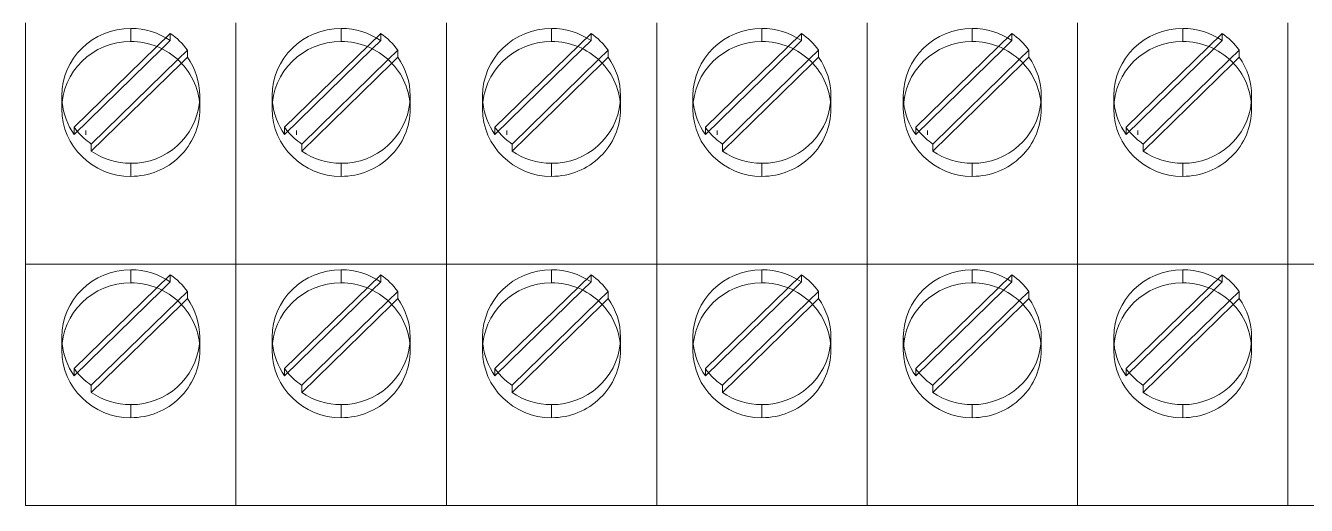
# Model space of a CAD drawing. Header units: millimetres. Extents: x 1359 to 3577, y 1336 to 3557.
# Drawn here: x 2925.05 to 2962.19, y 2481.56 to 2495.47 of the extents above; entities that cross this region are included whole.
import ezdxf

# ---------------------------------------------------------------- set-up
doc = ezdxf.new("R2010")
doc.units = ezdxf.units.MM
doc.layers.add('000-PI-Oprema', color=30, linetype='Continuous', lineweight=5)

msp = doc.modelspace()

# ---------------------------------------------------------------- linework, layer by layer
at = {"layer": '000-PI-Oprema', "color": 0, "linetype": 'ByBlock', "lineweight": 0}
for p, q in [((2925.052, 2495.012), (2925.052, 2495.556)), ((2925.052, 2495.012), (2925.052, 2495.556)), ((2928.102, 2495.391), (2928.102, 2495.012)), ((2931.152, 2495.012), (2931.152, 2495.556)), ((2931.152, 2495.012), (2931.152, 2495.556)), ((2931.152, 2495.012), (2931.152, 2495.556)), ((2931.152, 2495.012), (2931.152, 2495.556)), ((2934.202, 2495.391), (2934.202, 2495.012)), ((2937.252, 2495.012), (2937.252, 2495.556)), ((2937.252, 2495.012), (2937.252, 2495.556)), ((2937.252, 2495.012), (2937.252, 2495.556)), ((2937.252, 2495.012), (2937.252, 2495.556)), ((2940.302, 2495.391), (2940.302, 2495.012)), ((2943.352, 2495.012), (2943.352, 2495.556)), ((2943.352, 2495.012), (2943.352, 2495.556)), ((2943.352, 2495.012), (2943.352, 2495.556)), ((2943.352, 2495.012), (2943.352, 2495.556)), ((2946.402, 2495.391), (2946.402, 2495.012)), ((2949.452, 2495.012), (2949.452, 2495.556)), ((2949.452, 2495.012), (2949.452, 2495.556)), ((2949.452, 2495.012), (2949.452, 2495.556)), ((2949.452, 2495.012), (2949.452, 2495.556)), ((2952.502, 2495.391), (2952.502, 2495.012)), ((2955.552, 2495.012), (2955.552, 2495.556)), ((2955.552, 2495.012), (2955.552, 2495.556)), ((2955.552, 2495.012), (2955.552, 2495.556)), ((2955.552, 2495.012), (2955.552, 2495.556)), ((2958.602, 2495.391), (2958.602, 2495.012)), ((2961.652, 2495.012), (2961.652, 2495.556)), ((2961.652, 2495.012), (2961.652, 2495.556)), ((2961.652, 2495.012), (2961.652, 2495.556)), ((2961.652, 2495.012), (2961.652, 2495.556)), ((2925.052, 2488.556), (2925.052, 2495.012)), ((2925.052, 2488.556), (2925.052, 2495.012)), ((2926.462, 2492.523), (2929.247, 2495.247)), ((2929.004, 2494.802), (2929.247, 2495.039)), ((2929.247, 2495.247), (2929.247, 2495.039)), ((2931.152, 2488.556), (2931.152, 2495.012)), ((2931.152, 2488.556), (2931.152, 2495.012)), ((2931.152, 2488.556), (2931.152, 2495.012)), ((2931.152, 2488.556), (2931.152, 2495.012)), ((2932.562, 2492.523), (2935.347, 2495.247)), ((2935.104, 2494.802), (2935.347, 2495.039)), ((2935.347, 2495.247), (2935.347, 2495.039)), ((2937.252, 2488.556), (2937.252, 2495.012)), ((2937.252, 2488.556), (2937.252, 2495.012)), ((2937.252, 2488.556), (2937.252, 2495.012)), ((2937.252, 2488.556), (2937.252, 2495.012)), ((2938.662, 2492.523), (2941.447, 2495.247)), ((2941.204, 2494.802), (2941.447, 2495.039)), ((2941.447, 2495.247), (2941.447, 2495.039)), ((2943.352, 2488.556), (2943.352, 2495.012)), ((2943.352, 2488.556), (2943.352, 2495.012)), ((2943.352, 2488.556), (2943.352, 2495.012)), ((2943.352, 2488.556), (2943.352, 2495.012)), ((2944.762, 2492.523), (2947.547, 2495.247)), ((2947.304, 2494.802), (2947.547, 2495.039)), ((2947.547, 2495.247), (2947.547, 2495.039)), ((2949.452, 2488.556), (2949.452, 2495.012)), ((2949.452, 2488.556), (2949.452, 2495.012)), ((2949.452, 2488.556), (2949.452, 2495.012)), ((2949.452, 2488.556), (2949.452, 2495.012)), ((2950.862, 2492.523), (2953.647, 2495.247)), ((2953.404, 2494.802), (2953.647, 2495.039)), ((2953.647, 2495.247), (2953.647, 2495.039)), ((2955.552, 2488.556), (2955.552, 2495.012)), ((2955.552, 2488.556), (2955.552, 2495.012)), ((2955.552, 2488.556), (2955.552, 2495.012)), ((2955.552, 2488.556), (2955.552, 2495.012)), ((2956.962, 2492.523), (2959.747, 2495.247)), ((2959.504, 2494.802), (2959.747, 2495.039)), ((2959.747, 2495.247), (2959.747, 2495.039)), ((2961.652, 2488.556), (2961.652, 2495.012)), ((2961.652, 2488.556), (2961.652, 2495.012)), ((2961.652, 2488.556), (2961.652, 2495.012)), ((2961.652, 2488.556), (2961.652, 2495.012)), ((2926.462, 2492.315), (2929.004, 2494.802)), ((2929.742, 2494.763), (2929.462, 2494.49)), ((2929.742, 2494.555), (2929.569, 2494.386)), ((2929.742, 2494.763), (2929.742, 2494.555)), ((2932.562, 2492.315), (2935.104, 2494.802)), ((2935.842, 2494.763), (2935.562, 2494.49)), ((2935.842, 2494.555), (2935.669, 2494.386)), ((2935.842, 2494.763), (2935.842, 2494.555)), ((2938.662, 2492.315), (2941.204, 2494.802)), ((2941.942, 2494.763), (2941.662, 2494.49)), ((2941.942, 2494.555), (2941.769, 2494.386)), ((2941.942, 2494.763), (2941.942, 2494.555)), ((2944.762, 2492.315), (2947.304, 2494.802)), ((2948.042, 2494.763), (2947.762, 2494.49)), ((2948.042, 2494.555), (2947.869, 2494.386)), ((2948.042, 2494.763), (2948.042, 2494.555)), ((2950.862, 2492.315), (2953.404, 2494.802)), ((2954.142, 2494.763), (2953.862, 2494.49)), ((2954.142, 2494.555), (2953.969, 2494.386)), ((2954.142, 2494.763), (2954.142, 2494.555)), ((2956.962, 2492.315), (2959.504, 2494.802)), ((2960.242, 2494.763), (2959.962, 2494.49)), ((2960.242, 2494.555), (2960.069, 2494.386)), ((2960.242, 2494.763), (2960.242, 2494.555)), ((2929.462, 2494.49), (2926.957, 2492.039)), ((2929.569, 2494.386), (2926.957, 2491.831)), ((2935.562, 2494.49), (2933.057, 2492.039)), ((2935.669, 2494.386), (2933.057, 2491.831)), ((2941.662, 2494.49), (2939.157, 2492.039)), ((2941.769, 2494.386), (2939.157, 2491.831)), ((2947.762, 2494.49), (2945.257, 2492.039)), ((2947.869, 2494.386), (2945.257, 2491.831)), ((2953.862, 2494.49), (2951.357, 2492.039)), ((2953.969, 2494.386), (2951.357, 2491.831)), ((2959.962, 2494.49), (2957.457, 2492.039)), ((2960.069, 2494.386), (2957.457, 2491.831)), ((2926.102, 2493.056), (2926.102, 2493.435)), ((2930.102, 2493.056), (2930.102, 2493.435)), ((2932.202, 2493.056), (2932.202, 2493.435)), ((2936.202, 2493.056), (2936.202, 2493.435)), ((2938.302, 2493.056), (2938.302, 2493.435)), ((2942.302, 2493.056), (2942.302, 2493.435)), ((2944.402, 2493.056), (2944.402, 2493.435)), ((2948.402, 2493.056), (2948.402, 2493.435)), ((2950.502, 2493.056), (2950.502, 2493.435)), ((2954.502, 2493.056), (2954.502, 2493.435)), ((2956.602, 2493.056), (2956.602, 2493.435)), ((2960.602, 2493.056), (2960.602, 2493.435)), ((2926.462, 2492.523), (2926.462, 2492.315)), ((2926.802, 2492.302), (2926.802, 2492.43)), ((2932.562, 2492.523), (2932.562, 2492.315)), ((2932.902, 2492.302), (2932.902, 2492.43)), ((2938.662, 2492.523), (2938.662, 2492.315)), ((2939.002, 2492.302), (2939.002, 2492.43)), ((2944.762, 2492.523), (2944.762, 2492.315)), ((2945.102, 2492.302), (2945.102, 2492.43)), ((2950.862, 2492.523), (2950.862, 2492.315)), ((2951.202, 2492.302), (2951.202, 2492.43)), ((2956.962, 2492.523), (2956.962, 2492.315)), ((2957.302, 2492.302), (2957.302, 2492.43)), ((2926.957, 2492.039), (2926.957, 2491.831)), ((2933.057, 2492.039), (2933.057, 2491.831)), ((2939.157, 2492.039), (2939.157, 2491.831)), ((2945.257, 2492.039), (2945.257, 2491.831)), ((2951.357, 2492.039), (2951.357, 2491.831)), ((2957.457, 2492.039), (2957.457, 2491.831)), ((2928.102, 2491.479), (2928.102, 2491.099)), ((2934.202, 2491.479), (2934.202, 2491.099)), ((2940.302, 2491.479), (2940.302, 2491.099)), ((2946.402, 2491.479), (2946.402, 2491.099)), ((2952.502, 2491.479), (2952.502, 2491.099)), ((2958.602, 2491.479), (2958.602, 2491.099)), ((2931.152, 2488.556), (2931.152, 2490.572)), ((2931.152, 2488.556), (2931.152, 2490.572)), ((2937.252, 2488.556), (2937.252, 2490.572)), ((2937.252, 2488.556), (2937.252, 2490.572)), ((2943.352, 2488.556), (2943.352, 2490.572)), ((2943.352, 2488.556), (2943.352, 2490.572)), ((2949.452, 2488.556), (2949.452, 2490.572)), ((2949.452, 2488.556), (2949.452, 2490.572)), ((2955.552, 2488.556), (2955.552, 2490.572)), ((2955.552, 2488.556), (2955.552, 2490.572)), ((2961.652, 2488.556), (2961.652, 2490.572)), ((2961.652, 2488.556), (2961.652, 2490.572)), ((2925.052, 2488.012), (2925.052, 2488.556)), ((2925.052, 2488.556), (2925.052, 2488.556)), ((2931.152, 2488.556), (2925.052, 2488.556)), ((2925.052, 2488.012), (2925.052, 2488.556)), ((2925.052, 2488.556), (2925.052, 2488.556)), ((2926.462, 2485.523), (2929.247, 2488.247)), ((2928.102, 2488.012), (2928.102, 2488.391)), ((2929.247, 2488.039), (2929.247, 2488.247)), ((2931.152, 2488.556), (2931.152, 2488.556)), ((2931.152, 2488.012), (2931.152, 2488.556)), ((2931.152, 2488.556), (2931.152, 2488.556)), ((2931.152, 2488.012), (2931.152, 2488.556)), ((2931.152, 2488.012), (2931.152, 2488.556)), ((2931.152, 2488.556), (2931.152, 2488.556)), ((2937.252, 2488.556), (2931.152, 2488.556)), ((2931.152, 2488.012), (2931.152, 2488.556)), ((2931.152, 2488.556), (2931.152, 2488.556)), ((2932.562, 2485.523), (2935.347, 2488.247)), ((2934.202, 2488.012), (2934.202, 2488.391)), ((2935.347, 2488.039), (2935.347, 2488.247)), ((2937.252, 2488.556), (2937.252, 2488.556)), ((2937.252, 2488.012), (2937.252, 2488.556)), ((2937.252, 2488.556), (2937.252, 2488.556)), ((2937.252, 2488.012), (2937.252, 2488.556)), ((2937.252, 2488.012), (2937.252, 2488.556)), ((2937.252, 2488.556), (2937.252, 2488.556)), ((2943.352, 2488.556), (2937.252, 2488.556)), ((2937.252, 2488.012), (2937.252, 2488.556)), ((2937.252, 2488.556), (2937.252, 2488.556)), ((2938.662, 2485.523), (2941.447, 2488.247)), ((2940.302, 2488.012), (2940.302, 2488.391)), ((2941.447, 2488.039), (2941.447, 2488.247)), ((2943.352, 2488.556), (2943.352, 2488.556)), ((2943.352, 2488.012), (2943.352, 2488.556)), ((2943.352, 2488.556), (2943.352, 2488.556)), ((2943.352, 2488.012), (2943.352, 2488.556)), ((2943.352, 2488.012), (2943.352, 2488.556)), ((2943.352, 2488.556), (2943.352, 2488.556)), ((2949.452, 2488.556), (2943.352, 2488.556)), ((2943.352, 2488.012), (2943.352, 2488.556)), ((2943.352, 2488.556), (2943.352, 2488.556)), ((2944.762, 2485.523), (2947.547, 2488.247)), ((2946.402, 2488.012), (2946.402, 2488.391)), ((2947.547, 2488.039), (2947.547, 2488.247)), ((2949.452, 2488.556), (2949.452, 2488.556)), ((2949.452, 2488.012), (2949.452, 2488.556)), ((2949.452, 2488.556), (2949.452, 2488.556)), ((2949.452, 2488.012), (2949.452, 2488.556)), ((2949.452, 2488.012), (2949.452, 2488.556)), ((2949.452, 2488.556), (2949.452, 2488.556)), ((2955.552, 2488.556), (2949.452, 2488.556)), ((2949.452, 2488.012), (2949.452, 2488.556)), ((2949.452, 2488.556), (2949.452, 2488.556)), ((2950.862, 2485.523), (2953.647, 2488.247)), ((2952.502, 2488.012), (2952.502, 2488.391)), ((2953.647, 2488.039), (2953.647, 2488.247)), ((2955.552, 2488.556), (2955.552, 2488.556)), ((2955.552, 2488.012), (2955.552, 2488.556)), ((2955.552, 2488.556), (2955.552, 2488.556)), ((2955.552, 2488.012), (2955.552, 2488.556)), ((2955.552, 2488.012), (2955.552, 2488.556)), ((2955.552, 2488.556), (2955.552, 2488.556)), ((2961.652, 2488.556), (2955.552, 2488.556)), ((2955.552, 2488.012), (2955.552, 2488.556)), ((2955.552, 2488.556), (2955.552, 2488.556)), ((2956.962, 2485.523), (2959.747, 2488.247)), ((2958.602, 2488.012), (2958.602, 2488.391)), ((2959.747, 2488.039), (2959.747, 2488.247)), ((2961.652, 2488.556), (2961.652, 2488.556)), ((2961.652, 2488.012), (2961.652, 2488.556)), ((2961.652, 2488.556), (2961.652, 2488.556)), ((2961.652, 2488.012), (2961.652, 2488.556)), ((2961.652, 2488.012), (2961.652, 2488.556)), ((2961.652, 2488.556), (2961.652, 2488.556)), ((2967.752, 2488.556), (2961.652, 2488.556)), ((2961.652, 2488.012), (2961.652, 2488.556)), ((2961.652, 2488.556), (2961.652, 2488.556)), ((2925.052, 2481.556), (2925.052, 2488.012)), ((2925.052, 2481.556), (2925.052, 2488.012)), ((2929.247, 2488.039), (2929.004, 2487.802)), ((2931.152, 2481.556), (2931.152, 2488.012)), ((2931.152, 2481.556), (2931.152, 2488.012)), ((2931.152, 2481.556), (2931.152, 2488.012)), ((2931.152, 2481.556), (2931.152, 2488.012)), ((2935.347, 2488.039), (2935.104, 2487.802)), ((2937.252, 2481.556), (2937.252, 2488.012)), ((2937.252, 2481.556), (2937.252, 2488.012)), ((2937.252, 2481.556), (2937.252, 2488.012)), ((2937.252, 2481.556), (2937.252, 2488.012)), ((2941.447, 2488.039), (2941.204, 2487.802)), ((2943.352, 2481.556), (2943.352, 2488.012)), ((2943.352, 2481.556), (2943.352, 2488.012)), ((2943.352, 2481.556), (2943.352, 2488.012)), ((2943.352, 2481.556), (2943.352, 2488.012)), ((2947.547, 2488.039), (2947.304, 2487.802)), ((2949.452, 2481.556), (2949.452, 2488.012)), ((2949.452, 2481.556), (2949.452, 2488.012)), ((2949.452, 2481.556), (2949.452, 2488.012)), ((2949.452, 2481.556), (2949.452, 2488.012)), ((2953.647, 2488.039), (2953.404, 2487.802)), ((2955.552, 2481.556), (2955.552, 2488.012)), ((2955.552, 2481.556), (2955.552, 2488.012)), ((2955.552, 2481.556), (2955.552, 2488.012)), ((2955.552, 2481.556), (2955.552, 2488.012)), ((2959.747, 2488.039), (2959.504, 2487.802)), ((2961.652, 2481.556), (2961.652, 2488.012)), ((2961.652, 2481.556), (2961.652, 2488.012)), ((2961.652, 2481.556), (2961.652, 2488.012)), ((2961.652, 2481.556), (2961.652, 2488.012)), ((2929.004, 2487.802), (2926.462, 2485.315)), ((2929.462, 2487.49), (2926.957, 2485.039)), ((2929.742, 2487.763), (2929.462, 2487.49)), ((2929.569, 2487.386), (2929.742, 2487.555)), ((2929.742, 2487.555), (2929.742, 2487.763)), ((2935.104, 2487.802), (2932.562, 2485.315)), ((2935.562, 2487.49), (2933.057, 2485.039)), ((2935.842, 2487.763), (2935.562, 2487.49)), ((2935.669, 2487.386), (2935.842, 2487.555)), ((2935.842, 2487.555), (2935.842, 2487.763)), ((2941.204, 2487.802), (2938.662, 2485.315)), ((2941.662, 2487.49), (2939.157, 2485.039)), ((2941.942, 2487.763), (2941.662, 2487.49)), ((2941.769, 2487.386), (2941.942, 2487.555)), ((2941.942, 2487.555), (2941.942, 2487.763)), ((2947.304, 2487.802), (2944.762, 2485.315)), ((2947.762, 2487.49), (2945.257, 2485.039)), ((2948.042, 2487.763), (2947.762, 2487.49)), ((2947.869, 2487.386), (2948.042, 2487.555)), ((2948.042, 2487.555), (2948.042, 2487.763)), ((2953.404, 2487.802), (2950.862, 2485.315)), ((2953.862, 2487.49), (2951.357, 2485.039)), ((2954.142, 2487.763), (2953.862, 2487.49)), ((2953.969, 2487.386), (2954.142, 2487.555)), ((2954.142, 2487.555), (2954.142, 2487.763)), ((2959.504, 2487.802), (2956.962, 2485.315)), ((2959.962, 2487.49), (2957.457, 2485.039)), ((2960.242, 2487.763), (2959.962, 2487.49)), ((2960.069, 2487.386), (2960.242, 2487.555)), ((2960.242, 2487.555), (2960.242, 2487.763)), ((2926.957, 2484.831), (2929.569, 2487.386)), ((2933.057, 2484.831), (2935.669, 2487.386)), ((2939.157, 2484.831), (2941.769, 2487.386)), ((2945.257, 2484.831), (2947.869, 2487.386)), ((2951.357, 2484.831), (2953.969, 2487.386)), ((2957.457, 2484.831), (2960.069, 2487.386)), ((2926.102, 2486.435), (2926.102, 2486.056)), ((2930.102, 2486.435), (2930.102, 2486.056)), ((2932.202, 2486.435), (2932.202, 2486.056)), ((2936.202, 2486.435), (2936.202, 2486.056)), ((2938.302, 2486.435), (2938.302, 2486.056)), ((2942.302, 2486.435), (2942.302, 2486.056)), ((2944.402, 2486.435), (2944.402, 2486.056)), ((2948.402, 2486.435), (2948.402, 2486.056)), ((2950.502, 2486.435), (2950.502, 2486.056)), ((2954.502, 2486.435), (2954.502, 2486.056)), ((2956.602, 2486.435), (2956.602, 2486.056)), ((2960.602, 2486.435), (2960.602, 2486.056)), ((2926.462, 2485.315), (2926.462, 2485.523)), ((2932.562, 2485.315), (2932.562, 2485.523)), ((2938.662, 2485.315), (2938.662, 2485.523)), ((2944.762, 2485.315), (2944.762, 2485.523)), ((2950.862, 2485.315), (2950.862, 2485.523)), ((2956.962, 2485.315), (2956.962, 2485.523)), ((2926.957, 2484.831), (2926.957, 2485.039)), ((2933.057, 2484.831), (2933.057, 2485.039)), ((2939.157, 2484.831), (2939.157, 2485.039)), ((2945.257, 2484.831), (2945.257, 2485.039)), ((2951.357, 2484.831), (2951.357, 2485.039)), ((2957.457, 2484.831), (2957.457, 2485.039)), ((2928.102, 2484.099), (2928.102, 2484.479)), ((2934.202, 2484.099), (2934.202, 2484.479)), ((2940.302, 2484.099), (2940.302, 2484.479)), ((2946.402, 2484.099), (2946.402, 2484.479)), ((2952.502, 2484.099), (2952.502, 2484.479)), ((2958.602, 2484.099), (2958.602, 2484.479)), ((2925.052, 2481.556), (2925.052, 2481.556)), ((2925.052, 2481.556), (2925.052, 2481.556)), ((2931.152, 2481.556), (2925.052, 2481.556)), ((2925.052, 2481.556), (2925.052, 2481.556)), ((2925.052, 2481.556), (2925.052, 2481.556)), ((2931.152, 2481.556), (2925.052, 2481.556)), ((2931.152, 2481.556), (2931.152, 2481.556)), ((2931.152, 2481.556), (2931.152, 2481.556)), ((2931.152, 2481.556), (2931.152, 2481.556)), ((2931.152, 2481.556), (2931.152, 2481.556)), ((2931.152, 2481.556), (2931.152, 2481.556)), ((2931.152, 2481.556), (2931.152, 2481.556)), ((2937.252, 2481.556), (2931.152, 2481.556)), ((2931.152, 2481.556), (2931.152, 2481.556)), ((2931.152, 2481.556), (2931.152, 2481.556)), ((2937.252, 2481.556), (2931.152, 2481.556)), ((2937.252, 2481.556), (2937.252, 2481.556)), ((2937.252, 2481.556), (2937.252, 2481.556)), ((2937.252, 2481.556), (2937.252, 2481.556)), ((2937.252, 2481.556), (2937.252, 2481.556)), ((2937.252, 2481.556), (2937.252, 2481.556)), ((2937.252, 2481.556), (2937.252, 2481.556)), ((2943.352, 2481.556), (2937.252, 2481.556)), ((2937.252, 2481.556), (2937.252, 2481.556)), ((2937.252, 2481.556), (2937.252, 2481.556)), ((2943.352, 2481.556), (2937.252, 2481.556)), ((2943.352, 2481.556), (2943.352, 2481.556)), ((2943.352, 2481.556), (2943.352, 2481.556)), ((2943.352, 2481.556), (2943.352, 2481.556)), ((2943.352, 2481.556), (2943.352, 2481.556)), ((2943.352, 2481.556), (2943.352, 2481.556)), ((2943.352, 2481.556), (2943.352, 2481.556)), ((2949.452, 2481.556), (2943.352, 2481.556)), ((2943.352, 2481.556), (2943.352, 2481.556)), ((2943.352, 2481.556), (2943.352, 2481.556)), ((2949.452, 2481.556), (2943.352, 2481.556)), ((2949.452, 2481.556), (2949.452, 2481.556)), ((2949.452, 2481.556), (2949.452, 2481.556)), ((2949.452, 2481.556), (2949.452, 2481.556)), ((2949.452, 2481.556), (2949.452, 2481.556)), ((2949.452, 2481.556), (2949.452, 2481.556)), ((2949.452, 2481.556), (2949.452, 2481.556)), ((2955.552, 2481.556), (2949.452, 2481.556)), ((2949.452, 2481.556), (2949.452, 2481.556)), ((2949.452, 2481.556), (2949.452, 2481.556)), ((2955.552, 2481.556), (2949.452, 2481.556)), ((2955.552, 2481.556), (2955.552, 2481.556)), ((2955.552, 2481.556), (2955.552, 2481.556)), ((2955.552, 2481.556), (2955.552, 2481.556)), ((2955.552, 2481.556), (2955.552, 2481.556)), ((2955.552, 2481.556), (2955.552, 2481.556)), ((2955.552, 2481.556), (2955.552, 2481.556)), ((2961.652, 2481.556), (2955.552, 2481.556)), ((2955.552, 2481.556), (2955.552, 2481.556)), ((2955.552, 2481.556), (2955.552, 2481.556)), ((2961.652, 2481.556), (2955.552, 2481.556)), ((2961.652, 2481.556), (2961.652, 2481.556)), ((2961.652, 2481.556), (2961.652, 2481.556)), ((2961.652, 2481.556), (2961.652, 2481.556)), ((2961.652, 2481.556), (2961.652, 2481.556)), ((2961.652, 2481.556), (2961.652, 2481.556)), ((2961.652, 2481.556), (2961.652, 2481.556)), ((2967.752, 2481.556), (2961.652, 2481.556)), ((2961.652, 2481.556), (2961.652, 2481.556)), ((2961.652, 2481.556), (2961.652, 2481.556)), ((2967.752, 2481.556), (2961.652, 2481.556))]:
    msp.add_line(p, q, dxfattribs=at)
for centre, start_param, end_param in [((2928.102, 2493.435), -1.570796, 0), ((2928.102, 2493.435), -2.180289, -1.570796), ((2934.202, 2493.435), -1.570796, 0), ((2934.202, 2493.435), -2.180289, -1.570796), ((2940.302, 2493.435), -1.570796, 0), ((2940.302, 2493.435), -2.180289, -1.570796), ((2946.402, 2493.435), -1.570796, 0), ((2946.402, 2493.435), -2.180289, -1.570796), ((2952.502, 2493.435), -1.570796, 0), ((2952.502, 2493.435), -2.180289, -1.570796), ((2958.602, 2493.435), -1.570796, 0), ((2958.602, 2493.435), -2.180289, -1.570796), ((2928.102, 2493.056), -1.570796, 0), ((2928.102, 2493.056), -3.141593, -1.570796), ((2928.102, 2493.643), -2.5321, -2.180289), ((2934.202, 2493.056), -1.570796, 0), ((2934.202, 2493.056), -3.141593, -1.570796), ((2934.202, 2493.643), -2.5321, -2.180289), ((2940.302, 2493.056), -1.570796, 0), ((2940.302, 2493.056), -3.141593, -1.570796), ((2940.302, 2493.643), -2.5321, -2.180289), ((2946.402, 2493.056), -1.570796, 0), ((2946.402, 2493.056), -3.141593, -1.570796), ((2946.402, 2493.643), -2.5321, -2.180289), ((2952.502, 2493.056), -1.570796, 0), ((2952.502, 2493.056), -3.141593, -1.570796), ((2952.502, 2493.643), -2.5321, -2.180289), ((2958.602, 2493.056), -1.570796, 0), ((2958.602, 2493.056), -3.141593, -1.570796), ((2958.602, 2493.643), -2.5321, -2.180289), ((2928.102, 2493.435), 3.141593, 3.751085), ((2934.202, 2493.435), 3.141593, 3.751085), ((2940.302, 2493.435), 3.141593, 3.751085), ((2946.402, 2493.435), 3.141593, 3.751085), ((2952.502, 2493.435), 3.141593, 3.751085), ((2958.602, 2493.435), 3.141593, 3.751085), ((2928.102, 2493.435), 0, 0.097132), ((2928.102, 2493.435), 3.044461, 3.141593), ((2934.202, 2493.435), 0, 0.097132), ((2934.202, 2493.435), 3.044461, 3.141593), ((2940.302, 2493.435), 0, 0.097132), ((2940.302, 2493.435), 3.044461, 3.141593), ((2946.402, 2493.435), 0, 0.097132), ((2946.402, 2493.435), 3.044461, 3.141593), ((2952.502, 2493.435), 0, 0.097132), ((2952.502, 2493.435), 3.044461, 3.141593), ((2958.602, 2493.435), 0, 0.097132), ((2958.602, 2493.435), 3.044461, 3.141593), ((2928.102, 2493.056), 0, 1.570796), ((2928.102, 2493.435), 0.097132, 0.609492), ((2928.102, 2493.435), 1.570796, 3.044461), ((2928.102, 2493.056), 1.570796, 3.141593), ((2934.202, 2493.056), 0, 1.570796), ((2934.202, 2493.435), 0.097132, 0.609492), ((2934.202, 2493.435), 1.570796, 3.044461), ((2934.202, 2493.056), 1.570796, 3.141593), ((2940.302, 2493.056), 0, 1.570796), ((2940.302, 2493.435), 0.097132, 0.609492), ((2940.302, 2493.435), 1.570796, 3.044461), ((2940.302, 2493.056), 1.570796, 3.141593), ((2946.402, 2493.056), 0, 1.570796), ((2946.402, 2493.435), 0.097132, 0.609492), ((2946.402, 2493.435), 1.570796, 3.044461), ((2946.402, 2493.056), 1.570796, 3.141593), ((2952.502, 2493.056), 0, 1.570796), ((2952.502, 2493.435), 0.097132, 0.609492), ((2952.502, 2493.435), 1.570796, 3.044461), ((2952.502, 2493.056), 1.570796, 3.141593), ((2958.602, 2493.056), 0, 1.570796), ((2958.602, 2493.435), 0.097132, 0.609492), ((2958.602, 2493.435), 1.570796, 3.044461), ((2958.602, 2493.056), 1.570796, 3.141593), ((2928.102, 2493.643), 0.609492, 0.685382), ((2928.102, 2493.643), 0.685382, 0.961304), ((2934.202, 2493.643), 0.609492, 0.685382), ((2934.202, 2493.643), 0.685382, 0.961304), ((2940.302, 2493.643), 0.609492, 0.685382), ((2940.302, 2493.643), 0.685382, 0.961304), ((2946.402, 2493.643), 0.609492, 0.685382), ((2946.402, 2493.643), 0.685382, 0.961304), ((2952.502, 2493.643), 0.609492, 0.685382), ((2952.502, 2493.643), 0.685382, 0.961304), ((2958.602, 2493.643), 0.609492, 0.685382), ((2958.602, 2493.643), 0.685382, 0.961304), ((2928.102, 2493.435), 0.961304, 1.570796), ((2934.202, 2493.435), 0.961304, 1.570796), ((2940.302, 2493.435), 0.961304, 1.570796), ((2946.402, 2493.435), 0.961304, 1.570796), ((2952.502, 2493.435), 0.961304, 1.570796), ((2958.602, 2493.435), 0.961304, 1.570796), ((2928.102, 2486.435), -1.570796, 0), ((2928.102, 2486.435), -2.180289, -1.570796), ((2928.102, 2486.643), -2.5321, -2.180289), ((2934.202, 2486.435), -1.570796, 0), ((2934.202, 2486.435), -2.180289, -1.570796), ((2934.202, 2486.643), -2.5321, -2.180289), ((2940.302, 2486.435), -1.570796, 0), ((2940.302, 2486.435), -2.180289, -1.570796), ((2940.302, 2486.643), -2.5321, -2.180289), ((2946.402, 2486.435), -1.570796, 0), ((2946.402, 2486.435), -2.180289, -1.570796), ((2946.402, 2486.643), -2.5321, -2.180289), ((2952.502, 2486.435), -1.570796, 0), ((2952.502, 2486.435), -2.180289, -1.570796), ((2952.502, 2486.643), -2.5321, -2.180289), ((2958.602, 2486.435), -1.570796, 0), ((2958.602, 2486.435), -2.180289, -1.570796), ((2958.602, 2486.643), -2.5321, -2.180289), ((2928.102, 2486.056), -1.570796, 0), ((2928.102, 2486.056), -3.141593, -1.570796), ((2934.202, 2486.056), -1.570796, 0), ((2934.202, 2486.056), -3.141593, -1.570796), ((2940.302, 2486.056), -1.570796, 0), ((2940.302, 2486.056), -3.141593, -1.570796), ((2946.402, 2486.056), -1.570796, 0), ((2946.402, 2486.056), -3.141593, -1.570796), ((2952.502, 2486.056), -1.570796, 0), ((2952.502, 2486.056), -3.141593, -1.570796), ((2958.602, 2486.056), -1.570796, 0), ((2958.602, 2486.056), -3.141593, -1.570796), ((2928.102, 2486.435), -3.141593, -2.5321), ((2934.202, 2486.435), -3.141593, -2.5321), ((2940.302, 2486.435), -3.141593, -2.5321), ((2946.402, 2486.435), -3.141593, -2.5321), ((2952.502, 2486.435), -3.141593, -2.5321), ((2958.602, 2486.435), -3.141593, -2.5321), ((2928.102, 2486.435), 0, 0.097132), ((2928.102, 2486.435), 3.044461, 3.141593), ((2934.202, 2486.435), 0, 0.097132), ((2934.202, 2486.435), 3.044461, 3.141593), ((2940.302, 2486.435), 0, 0.097132), ((2940.302, 2486.435), 3.044461, 3.141593), ((2946.402, 2486.435), 0, 0.097132), ((2946.402, 2486.435), 3.044461, 3.141593), ((2952.502, 2486.435), 0, 0.097132), ((2952.502, 2486.435), 3.044461, 3.141593), ((2958.602, 2486.435), 0, 0.097132), ((2958.602, 2486.435), 3.044461, 3.141593), ((2928.102, 2486.056), 0, 1.570796), ((2928.102, 2486.435), 0.097132, 0.609492), ((2928.102, 2486.435), 1.570796, 3.044461), ((2928.102, 2486.056), 1.570796, 3.141593), ((2934.202, 2486.056), 0, 1.570796), ((2934.202, 2486.435), 0.097132, 0.609492), ((2934.202, 2486.435), 1.570796, 3.044461), ((2934.202, 2486.056), 1.570796, 3.141593), ((2940.302, 2486.056), 0, 1.570796), ((2940.302, 2486.435), 0.097132, 0.609492), ((2940.302, 2486.435), 1.570796, 3.044461), ((2940.302, 2486.056), 1.570796, 3.141593), ((2946.402, 2486.056), 0, 1.570796), ((2946.402, 2486.435), 0.097132, 0.609492), ((2946.402, 2486.435), 1.570796, 3.044461), ((2946.402, 2486.056), 1.570796, 3.141593), ((2952.502, 2486.056), 0, 1.570796), ((2952.502, 2486.435), 0.097132, 0.609492), ((2952.502, 2486.435), 1.570796, 3.044461), ((2952.502, 2486.056), 1.570796, 3.141593), ((2958.602, 2486.056), 0, 1.570796), ((2958.602, 2486.435), 0.097132, 0.609492), ((2958.602, 2486.435), 1.570796, 3.044461), ((2958.602, 2486.056), 1.570796, 3.141593), ((2928.102, 2486.643), 0.609492, 0.685382), ((2928.102, 2486.643), 0.685382, 0.961304), ((2934.202, 2486.643), 0.609492, 0.685382), ((2934.202, 2486.643), 0.685382, 0.961304), ((2940.302, 2486.643), 0.609492, 0.685382), ((2940.302, 2486.643), 0.685382, 0.961304), ((2946.402, 2486.643), 0.609492, 0.685382), ((2946.402, 2486.643), 0.685382, 0.961304), ((2952.502, 2486.643), 0.609492, 0.685382), ((2952.502, 2486.643), 0.685382, 0.961304), ((2958.602, 2486.643), 0.609492, 0.685382), ((2958.602, 2486.643), 0.685382, 0.961304), ((2928.102, 2486.435), 0.961304, 1.570796), ((2934.202, 2486.435), 0.961304, 1.570796), ((2940.302, 2486.435), 0.961304, 1.570796), ((2946.402, 2486.435), 0.961304, 1.570796), ((2952.502, 2486.435), 0.961304, 1.570796), ((2958.602, 2486.435), 0.961304, 1.570796)]:
    msp.add_ellipse(centre, major_axis=(-2, 0), ratio=0.978148, start_param=start_param, end_param=end_param, dxfattribs=at)

doc.saveas('drawing.dxf')
